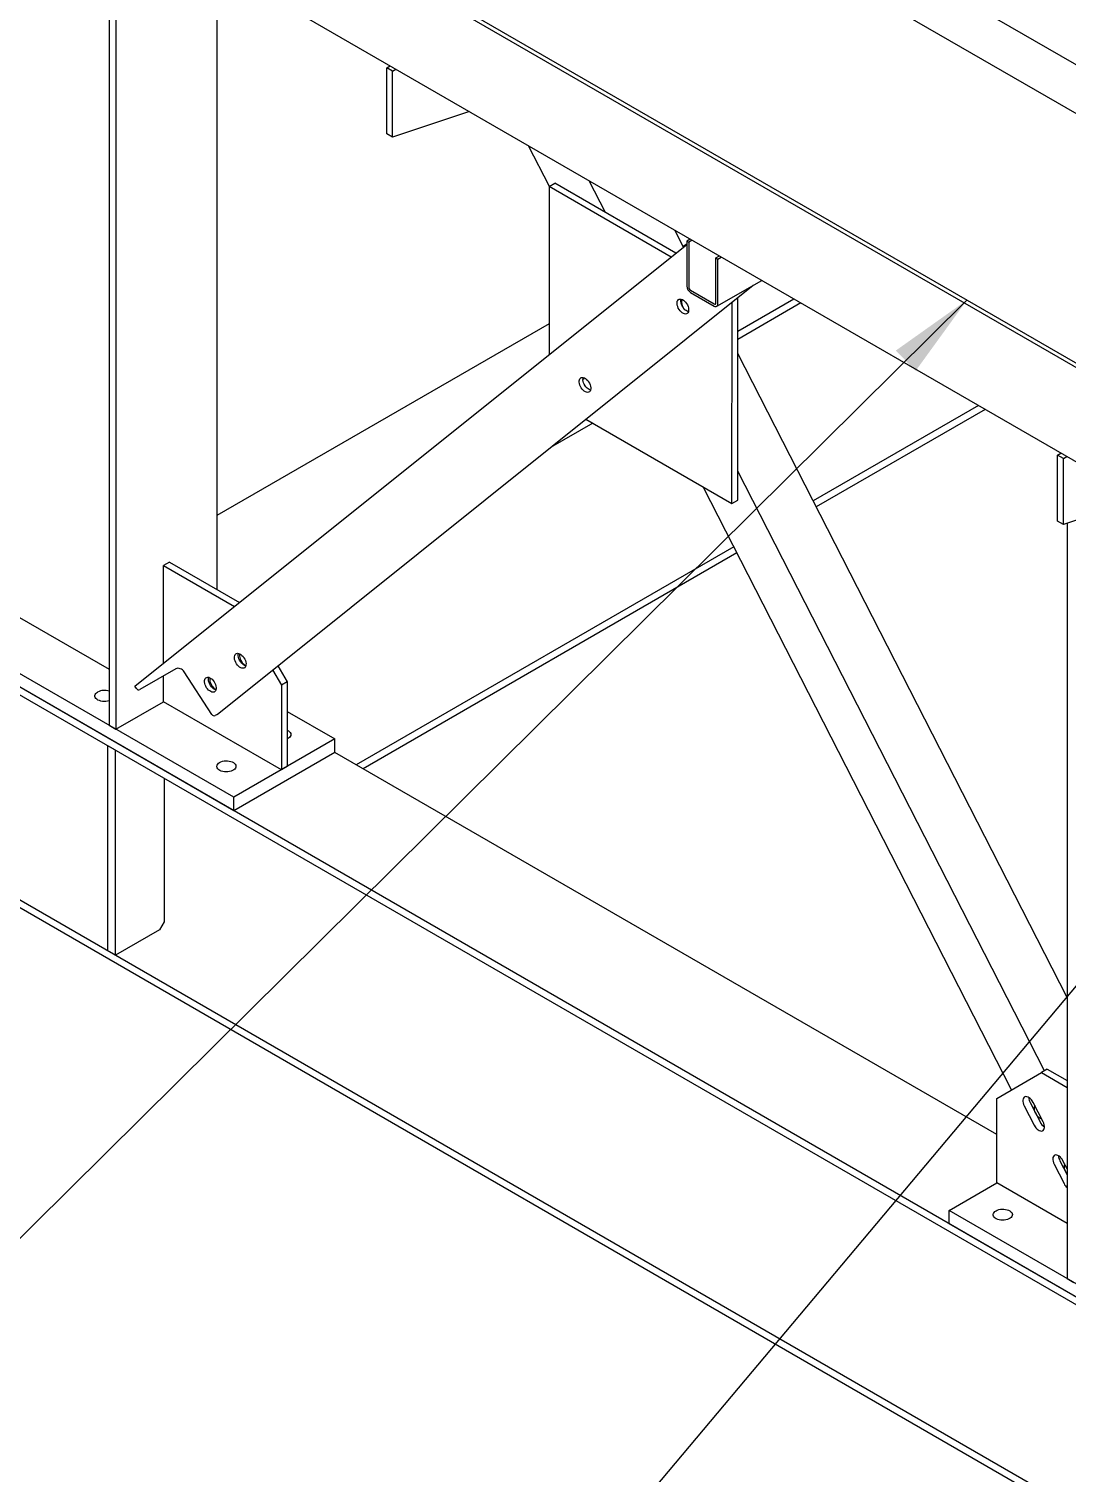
# Model space of a CAD drawing. Header units: millimetres. Extents: x 1293 to 41893, y 1011 to 26911.
# Drawn here: x 33650 to 34854, y 11102 to 12776 of the extents above; entities that cross this region are included whole.
import ezdxf

# ---------------------------------------------------------------- set-up
doc = ezdxf.new("R2010")
doc.units = ezdxf.units.MM
doc.header["$LTSCALE"] = 50
doc.layers.add('CAPA_1', color=7, linetype='Continuous')
doc.layers.add('PASILLOS', color=2, linetype='Continuous')
doc.dimstyles.new('SLDDIMSTYLE4', dxfattribs={"dimtxt": 0.18, "dimasz": 100, "dimexe": 0, "dimexo": 0.0625, "dimgap": 0, "dimtad": 0, "dimtih": 1, "dimtoh": 1, "dimdec": 0, "dimrnd": 1e-09, "dimzin": 0, "dimdsep": 46, "dimtxsty": 'Standard', "dimsah": 1, "dimcen": 0.09, "dimadec": 0, "dimazin": 0, "dimtfac": 100, "dimtdec": 0, "dimtofl": 0, "dimtmove": 0, "dimatfit": 3, "dimfxl": 1, "dimfrac": 2, "dimtolj": 1, "dimtzin": 0, "dimarcsym": 0})

msp = doc.modelspace()

# ---------------------------------------------------------------- linework, layer by layer
at = {"color": 7, "linetype": 'Continuous', "lineweight": 25}
for p, q in [((35748.2901012, 10795.6161414), (31549.3328066, 13219.6225911)), ((35743.9927137, 10788.9713103), (31549.3328066, 13210.496931)), ((35632.0653027, 10615.9036636), (31651.8632899, 12913.6253772)), ((35627.7679152, 10609.2588324), (31651.8632899, 12904.4997171)), ((33867.9670548, 12843.3605436), (33867.9670548, 12125.9712754)), ((33742.9618896, 12827.4893229), (33742.9618896, 11968.8225791)), ((33750.864515, 12827.6569964), (33750.864515, 11964.2604905)), ((34253.404941, 12593.5064186), (34229.3486374, 12640.5290171)), ((34253.050479, 12593.3017921), (34252.9774647, 12398.2523676)), ((34253.050479, 12593.3017921), (34259.7856711, 12597.1899357)), ((34394.5637815, 12511.5372774), (34253.050479, 12593.3017921)), ((34400.2098048, 12516.0547283), (34259.7856711, 12597.1899357)), ((34318.3895325, 12563.3293996), (34299.6604968, 12599.9388446)), ((34408.8377498, 12522.9580506), (34398.7070023, 12542.7605141)), ((33772.9170027, 12014.1502361), (34412.8324277, 12526.1542402)), ((34412.8324277, 12526.3974008), (34408.3901661, 12523.8329377)), ((33868.0891327, 11981.4448958), (34489.8285849, 12478.9060862)), ((34465.0908148, 12225.8254238), (34465.1781693, 12459.1829932)), ((34471.8260069, 12229.7135674), (34471.9139234, 12464.5723507)), ((34544.9485721, 12458.3370528), (34471.8958025, 12416.1645866)), ((34537.0446622, 12462.8998829), (34471.8992193, 12425.2922192)), ((34252.9908923, 12434.1228466), (33867.9670548, 12211.8533163)), ((34853.7333048, 11653.3254843), (34471.8896434, 12399.711191)), ((34750.8094979, 12339.49607), (34559.264895, 12228.9197244)), ((34295.8061589, 12323.6358592), (34295.6690213, 12323.5566914)), ((34295.7839819, 12323.6486728), (34465.0908148, 12225.8254238)), ((34758.7134078, 12334.9332399), (34562.8690589, 12221.8747039)), ((34303.7066538, 12319.0710578), (34254.7145068, 12290.7884933)), ((34827.4768137, 11568.2219551), (34471.838611, 12263.3841328)), ((34789.2295752, 11546.135757), (34431.6105132, 12245.1698993)), ((34465.0908148, 12225.8254238), (34471.8260069, 12229.7135674)), ((34853.7333048, 12202.9935549), (34853.7333048, 11327.5878902)), ((33887.5355279, 11885.3619942), (33392.5607811, 12171.1048333)), ((34467.1335379, 12175.7334241), (34029.4682141, 11923.0746106)), ((33887.5355279, 11869.8068917), (33392.5607811, 12155.5497309)), ((33812.783381, 12157.8281322), (33806.0481889, 12153.9399886)), ((33812.783381, 12157.8281322), (33893.9365341, 12110.9794141)), ((34470.7377019, 12168.6884035), (34037.372124, 11918.5117806)), ((33806.0481889, 12040.6588954), (33806.0481889, 12153.9399886)), ((33806.0481889, 12153.9399886), (33888.2909054, 12106.4622789)), ((33598.7389763, 12116.9867724), (33742.9618896, 12033.7286568)), ((33938.6121507, 12037.8712081), (33949.4543939, 12019.0918921)), ((33820.1366341, 12034.1056289), (33778.6029495, 12010.1287432)), ((33806.0481889, 11996.1173474), (33806.0481889, 12025.9725426)), ((33861.8785632, 11981.5115705), (33830.0503976, 12030.6988226)), ((33932.4696394, 12032.9565112), (33942.7192018, 12015.2037485)), ((33774.6374441, 12011.4914657), (33772.9170027, 12014.1502361)), ((33949.4543939, 12019.0918921), (33942.7192018, 12015.2037485)), ((33942.7192018, 12015.2037485), (33942.7192018, 11917.218851)), ((33949.4543939, 12019.0918921), (33949.4543939, 11921.1069947)), ((33750.864515, 11964.2604905), (33806.0481889, 11996.1173474)), ((33942.7192018, 11917.218851), (33806.0481889, 11996.1173474)), ((33868.0891327, 11981.4448958), (33865.8440686, 11980.1488479)), ((33949.4543939, 11984.8207083), (34004.6380677, 11952.9638515)), ((33742.9618896, 11968.8225791), (33750.864515, 11964.2604905)), ((33750.3440844, 11939.8801661), (33741.3638283, 11945.0643577)), ((33741.3638283, 11707.382392), (33741.3638283, 11945.0643577)), ((33750.3440844, 11702.1982005), (33750.3440844, 11939.8801661)), ((34004.6380677, 11952.9638515), (33887.5355279, 11885.3619942)), ((34004.6380677, 11937.408749), (33887.5355279, 11869.8068917)), ((34004.6380677, 11937.408749), (34004.6380677, 11952.9638515)), ((34772.2459658, 11494.2781418), (34004.6380677, 11937.408749)), ((33949.4543939, 11921.1069947), (33942.7192018, 11917.218851)), ((33806.5604878, 11907.4271273), (33806.5604878, 11740.8732803)), ((33887.5355279, 11869.8068917), (33887.5355279, 11885.3619942)), ((33806.5604878, 11740.8732803), (33801.1723341, 11731.5407244)), ((33801.1723341, 11731.5407244), (33750.3440844, 11702.1982005)), ((33750.3440844, 11702.1982005), (33741.3638283, 11707.382392)), ((34830.799357, 11570.1400185), (34824.0641649, 11566.2518749)), ((34830.799357, 11570.1400185), (34853.7333048, 11556.9005323)), ((34772.2459658, 11536.3281408), (34824.0641649, 11566.2518749)), ((34824.0641649, 11566.2518749), (34853.7333048, 11549.124245)), ((34772.2459658, 11438.3432433), (34772.2459658, 11536.3281408)), ((34804.032872, 11527.6947642), (34815.5717195, 11505.1399029)), ((34810.7680641, 11531.5829079), (34822.3069116, 11509.0280465)), ((34825.8943735, 11509.1742379), (34814.355526, 11531.7290993)), ((34838.6494145, 11460.0301801), (34850.188262, 11437.4753187)), ((34845.3846066, 11463.9183237), (34853.7333048, 11447.599213)), ((34853.7333048, 11454.7577778), (34848.9720685, 11464.0645152)), ((34717.0622919, 11406.4863865), (34772.2459658, 11438.3432433)), ((34853.7333048, 11391.3016038), (34772.2459658, 11438.3432433)), ((34717.0622919, 11390.931284), (34717.0622919, 11406.4863865)), ((35212.0370387, 11120.7435474), (34717.0622919, 11406.4863865)), ((35212.0370387, 11105.1884449), (34717.0622919, 11390.931284)), ((34853.7333048, 11327.5878902), (34861.6359302, 11323.0258016))]:
    msp.add_line(p, q, dxfattribs=at)
at = {"color": 7, "linetype": 'Continuous', "lineweight": 25, "flags": 128}
for points in [[(34413.3510619, 12446.2641947), (34412.4077188, 12445.742027), (34411.302281, 12445.546451), (34410.07723, 12445.6849827), (34408.7796437, 12446.1522984), (34407.4593876, 12446.9304393), (34406.1671985, 12447.989502), (34404.9527344, 12449.2887872), (34403.8626665, 12450.7783643), (34402.9388856, 12452.4009895), (34402.216892, 12454.0943063), (34401.7244315, 12455.7932414), (34401.4804291, 12457.4325058), (34401.4942616, 12458.9491034), (34401.7653976, 12460.2847523), (34402.2834173, 12461.3881241), (34403.0284136, 12462.216817), (34403.9717567, 12462.7389848), (34405.0771945, 12462.9345607), (34406.3022456, 12462.796029), (34407.5998319, 12462.3287134), (34408.920088, 12461.5505724), (34410.2122771, 12460.4915097), (34411.4267412, 12459.1922245), (34412.516809, 12457.7026474), (34413.4405899, 12456.0800222), (34414.1625836, 12454.3867055), (34414.6550441, 12452.6877703), (34414.8990465, 12451.0485059), (34414.8852139, 12449.5319083), (34414.614078, 12448.1962595), (34414.0960583, 12447.0928876), (34413.3510619, 12446.2641947)], [(34414.6346882, 12448.2613489), (34414.5673581, 12448.2770785), (34413.2697717, 12448.7443941), (34411.9495157, 12449.522535), (34410.6573265, 12450.5815977), (34409.4428625, 12451.880883), (34408.3527946, 12453.37046), (34407.4290137, 12454.9930852), (34406.70702, 12456.686402), (34406.2145595, 12458.3853372), (34405.9705571, 12460.0246015), (34405.9843897, 12461.5411992), (34406.2349154, 12462.8117586)], [(34407.2452244, 12462.4864566), (34406.8757277, 12461.633492), (34406.6023369, 12460.2996935), (34406.5862001, 12458.7844563), (34406.8279374, 12457.1460101), (34407.318259, 12455.4473193), (34408.0383222, 12453.7536638), (34408.9604553, 12452.1301297), (34409.9262744, 12450.7901667)], [(34299.7796384, 12355.394337), (34298.8362953, 12354.8721693), (34297.7308575, 12354.6765933), (34296.5058065, 12354.815125), (34295.2082202, 12355.2824407), (34293.8879641, 12356.0605816), (34292.595775, 12357.1196443), (34291.3813109, 12358.4189296), (34290.291243, 12359.9085066), (34289.3674621, 12361.5311318), (34288.6454685, 12363.2244486), (34288.153008, 12364.9233837), (34287.9090056, 12366.5626481), (34287.9228381, 12368.0792457), (34288.1939741, 12369.4148946), (34288.7119938, 12370.5182665), (34289.4569901, 12371.3469594), (34290.4003332, 12371.8691271), (34291.505771, 12372.064703), (34292.7308221, 12371.9261713), (34294.0284084, 12371.4588557), (34295.3486645, 12370.6807148), (34296.6408536, 12369.6216521), (34297.8553177, 12368.3223668), (34298.9453855, 12366.8327898), (34299.8691664, 12365.2101646), (34300.5911601, 12363.5168478), (34301.0836206, 12361.8179127), (34301.327623, 12360.1786483), (34301.3137904, 12358.6620506), (34301.0426545, 12357.3264018), (34300.5246348, 12356.2230299), (34299.7796384, 12355.394337)], [(34301.0632647, 12357.3914912), (34300.9959346, 12357.4072208), (34299.6983482, 12357.8745364), (34298.3780922, 12358.6526774), (34297.085903, 12359.7117401), (34295.8714389, 12361.0110253), (34294.7813711, 12362.5006024), (34293.8575902, 12364.1232276), (34293.1355965, 12365.8165443), (34292.643136, 12367.5154795), (34292.3991336, 12369.1547439), (34292.4129662, 12370.6713415), (34292.6634919, 12371.9419009)], [(33900.0990848, 12035.6051339), (33899.1557417, 12035.0829662), (33898.050304, 12034.8873902), (33896.8252529, 12035.0259219), (33895.5276666, 12035.4932376), (33894.2074105, 12036.2713785), (33892.9152214, 12037.3304412), (33891.7007573, 12038.6297265), (33890.6106894, 12040.1193035), (33889.6869085, 12041.7419287), (33888.9649149, 12043.4352455), (33888.4724544, 12045.1341806), (33888.228452, 12046.773445), (33888.2422845, 12048.2900426), (33888.5134205, 12049.6256915), (33889.0314402, 12050.7290634), (33889.7764365, 12051.5577562), (33890.7197796, 12052.079924), (33891.8252174, 12052.2754999), (33893.0502685, 12052.1369682), (33894.3478548, 12051.6696526), (33895.6681109, 12050.8915117), (33896.9603, 12049.832449), (33898.1747641, 12048.5331637), (33899.2648319, 12047.0435867), (33900.1886128, 12045.4209615), (33900.9106065, 12043.7276447), (33901.403067, 12042.0287095), (33901.6470694, 12040.3894452), (33901.6332369, 12038.8728475), (33901.3621009, 12037.5371987), (33900.8440812, 12036.4338268), (33900.0990848, 12035.6051339)], [(33901.3827111, 12037.6022881), (33901.315381, 12037.6180177), (33900.0177946, 12038.0853333), (33898.6975386, 12038.8634743), (33897.4053494, 12039.922537), (33896.1908854, 12041.2218222), (33895.1008175, 12042.7113993), (33894.1770366, 12044.3340245), (33893.455043, 12046.0273412), (33892.9625824, 12047.7262764), (33892.71858, 12049.3655408), (33892.7324126, 12050.8821384), (33892.9829383, 12052.1526978)], [(33894.4267658, 12051.5348718), (33894.2718365, 12050.6114062), (33894.2580048, 12049.0948081), (33894.5020081, 12047.4555434), (33894.9944694, 12045.7566082), (33895.7164638, 12044.0632915), (33896.6402453, 12042.4406667), (33897.7303137, 12040.9510902), (33898.9447781, 12039.6518056), (33900.2369674, 12038.5927438), (33901.3851548, 12037.8990289)], [(33830.0503976, 12030.6988226), (33829.1034483, 12031.9333156), (33827.9771983, 12032.9958517), (33826.7149288, 12033.8455982), (33825.3651481, 12034.4499), (33823.9797276, 12034.785534), (33822.6119081, 12034.8396019), (33821.3142542, 12034.6100261), (33820.1366341, 12034.1056289)], [(33865.482515, 12007.9080013), (33864.5391718, 12007.3858336), (33863.4337341, 12007.1902576), (33862.208683, 12007.3287893), (33860.9110967, 12007.796105), (33859.5908406, 12008.5742459), (33858.2986515, 12009.6333086), (33857.0841874, 12010.9325939), (33855.9941196, 12012.4221709), (33855.0703386, 12014.0447961), (33854.348345, 12015.7381129), (33853.8558845, 12017.437048), (33853.6118821, 12019.0763124), (33853.6257146, 12020.59291), (33853.8968506, 12021.9285589), (33854.4148703, 12023.0319307), (33855.1598666, 12023.8606236), (33856.1032098, 12024.3827914), (33857.2086475, 12024.5783673), (33858.4336986, 12024.4398356), (33859.7312849, 12023.97252), (33861.051541, 12023.194379), (33862.3437301, 12022.1353163), (33863.5581942, 12020.8360311), (33864.648262, 12019.346454), (33865.572043, 12017.7238289), (33866.2940366, 12016.0305121), (33866.7864971, 12014.3315769), (33867.0304995, 12012.6923125), (33867.016667, 12011.1757149), (33866.745531, 12009.8400661), (33866.2275113, 12008.7366942), (33865.482515, 12007.9080013)], [(33866.7661412, 12009.9051555), (33866.6988111, 12009.9208851), (33865.4012248, 12010.3882007), (33864.0809687, 12011.1663417), (33862.7887796, 12012.2254043), (33861.5743155, 12013.5246896), (33860.4842476, 12015.0142666), (33859.5604667, 12016.6368918), (33858.8384731, 12018.3302086), (33858.3460126, 12020.0291438), (33858.1020101, 12021.6684081), (33858.1158427, 12023.1850058), (33858.3663685, 12024.4555652)], [(33859.831798, 12023.923825), (33859.655294, 12022.9142314), (33859.6414623, 12021.3976332), (33859.8854655, 12019.7583685), (33860.3779269, 12018.0594333), (33861.0999212, 12016.3661166), (33862.0237028, 12014.7434918), (33863.1137711, 12013.2539153), (33864.3282356, 12011.9546308), (33865.6204249, 12010.895569), (33866.8401633, 12010.166126)], [(33742.9618896, 11997.2611753), (33741.1605234, 11996.7896392), (33739.2286754, 11996.5086253), (33737.2409544, 11996.4312597), (33735.2612475, 11996.5600292), (33733.3531841, 11996.8907948), (33731.5780909, 11997.4129257), (33729.9930209, 11998.10964), (33728.6489196, 11998.9585447), (33727.5889874, 11999.9323555), (33726.8472914, 12000.9997731), (33726.4476704, 12002.1264899), (33726.4029686, 12003.2762924), (33726.7146226, 12004.4122248), (33727.3726156, 12005.4977775), (33728.3557993, 12006.4980598), (33729.6325733, 12007.3809219)], [(33949.4543939, 11962.9695016), (33950.7536113, 11962.2703937), (33951.9604866, 11961.3553523), (33952.8649417, 11960.3306128), (33953.4379068, 11959.2291113), (33953.6609662, 11958.0862508), (33953.5269506, 11956.9387639), (33953.0401674, 11955.8235317), (33952.2162623, 11954.7763988), (33951.0817161, 11953.8310208), (33949.6729942, 11953.0177829), (33949.4543939, 11952.9151148)], [(33871.0539295, 11925.7401107), (33872.5832572, 11926.4771766), (33874.3159847, 11927.0447565), (33876.1964208, 11927.4246078), (33878.1641268, 11927.6045218), (33880.1558588, 11927.578716), (33882.1076011, 11927.3480197), (33883.956623, 11926.9198477), (33885.6434955, 11926.3079619), (33887.114001, 11925.5320287), (33888.3208763, 11924.6169873), (33889.2253314, 11923.5922478), (33889.7982965, 11922.4907462), (33890.0213559, 11921.3478858), (33889.8873403, 11920.2003989), (33889.4005571, 11919.0851667), (33888.576652, 11918.0380338), (33887.4421058, 11917.0926558), (33886.0333839, 11916.2794179), (33884.3957637, 11915.6244584), (33882.5818797, 11915.148828), (33880.6500316, 11914.8678141), (33878.6623106, 11914.7904485), (33876.6826037, 11914.919218), (33874.7745403, 11915.2499837), (33872.9994472, 11915.7721145), (33871.4143772, 11916.4688288), (33870.0702758, 11917.3177335), (33869.0103436, 11918.2915443), (33868.2686477, 11919.3589619), (33867.8690267, 11920.4856787), (33867.8243248, 11921.6354812), (33868.1359788, 11922.7714136), (33868.7939719, 11923.8569663), (33869.7771555, 11924.8572486), (33871.0539295, 11925.7401107)], [(34814.355526, 11531.7290993), (34813.4121835, 11533.3404282), (34812.3067462, 11534.812316), (34811.0816955, 11536.0881989), (34809.7841093, 11537.1190454), (34808.4638532, 11537.8652407), (34807.1716639, 11538.2981089), (34805.9571995, 11538.4010152), (34804.8671312, 11538.1700048), (34803.9433496, 11537.6139554), (34803.2213553, 11536.7542357), (34802.7288939, 11535.6238842), (34802.4848907, 11534.2663397), (34802.4987223, 11532.7337719), (34802.7698574, 11531.0850764), (34803.2878764, 11529.3836117), (34804.032872, 11527.6947642)], [(34815.5717195, 11505.1399029), (34816.515062, 11503.528574), (34817.6204993, 11502.0566862), (34818.84555, 11500.7808033), (34820.1431362, 11499.7499568), (34821.4633922, 11499.0037615), (34822.7555816, 11498.5708933), (34823.970046, 11498.467987), (34825.0601143, 11498.6989974), (34825.9838959, 11499.2550467), (34826.7058902, 11500.1147664), (34827.1983516, 11501.2451179), (34827.4423548, 11502.6026625), (34827.4285232, 11504.1352303), (34827.1573881, 11505.7839258), (34826.6393691, 11507.4853904), (34825.8943735, 11509.1742379)], [(34848.9720685, 11464.0645152), (34848.028726, 11465.675844), (34846.9232888, 11467.1477318), (34845.698238, 11468.4236147), (34844.4006519, 11469.4544613), (34843.0803958, 11470.2006566), (34841.7882065, 11470.6335248), (34840.5737421, 11470.736431), (34839.4836737, 11470.5054206), (34838.5598922, 11469.9493713), (34837.8378978, 11469.0896516), (34837.3454365, 11467.9593001), (34837.1014332, 11466.6017556), (34837.1152649, 11465.0691877), (34837.3864, 11463.4204922), (34837.9044189, 11461.7190276), (34838.6494145, 11460.0301801)], [(34851.7269592, 11451.5209951), (34852.6703018, 11449.9096662), (34853.7333048, 11448.4880328)], [(34771.2913716, 11406.0440974), (34772.8206993, 11406.7811633), (34774.5534268, 11407.3487432), (34776.433863, 11407.7285945), (34778.4015689, 11407.9085085), (34780.393301, 11407.8827027), (34782.3450433, 11407.6520064), (34784.1940652, 11407.2238344), (34785.8809376, 11406.6119486), (34787.3514431, 11405.8360154), (34788.5583184, 11404.920974), (34789.4627735, 11403.8962345), (34790.0357386, 11402.7947329), (34790.258798, 11401.6518725), (34790.1247824, 11400.5043856), (34789.6379992, 11399.3891534), (34788.8140941, 11398.3420205), (34787.6795479, 11397.3966425), (34786.270826, 11396.5834046), (34784.6332058, 11395.9284451), (34782.8193218, 11395.4528147), (34780.8874737, 11395.1718008), (34778.8997527, 11395.0944352), (34776.9200458, 11395.2232047), (34775.0119824, 11395.5539704), (34773.2368893, 11396.0761012), (34771.6518193, 11396.7728155), (34770.3077179, 11397.6217203), (34769.2477857, 11398.595531), (34768.5060898, 11399.6629486), (34768.1064688, 11400.7896654), (34768.0617669, 11401.9394679), (34768.3734209, 11403.0754003), (34769.031414, 11404.160953), (34770.0145977, 11405.1612353), (34771.2913716, 11406.0440974)]]:
    msp.add_lwpolyline(points, dxfattribs=at)
at = {"color": 7, "linetype": 'Continuous', "lineweight": 25}
for centre, radius, start, end in [((34298.8046826, 12369.2357659), 6.0363352, 155.2827171995, 175.0043328659), ((33737.5611922, 11991.8195129), 17.4648346, 71.9870062474, 116.9990793421), ((33777.3626317, 12012.9705806), 3.1007141, 208.4912108232, 293.5788274871), ((33864.6037508, 11982.9906853), 3.1007141, 208.4912108233, 293.578827487), ((34822.3487226, 11537.8316616), 13.1589732, 181.4900556244, 208.3506492057), ((34825.6343498, 11524.5450051), 10.0688073, 159.3375648776, 212.1596424921), ((34828.2349908, 11524.1004875), 12.1619271, 203.8361498093, 250.1819088039), ((34834.7121172, 11514.950684), 13.7465182, 205.5212851227, 238.1996503998), ((34856.9652651, 11470.1670774), 13.1589732, 181.4900555902, 208.3506492081), ((34860.2508923, 11456.8804209), 10.0688073, 159.3375648777, 212.159642492), ((34863.7406811, 11444.2534996), 15.1529469, 206.5717184603, 228.6677498375)]:
    msp.add_arc(centre, radius, start, end, dxfattribs=at)
at = {"layer": 'PASILLOS', "linetype": 'Continuous', "lineweight": 25}
for p, q in [((35189.0231554, 12546.7449311), (33807.5060116, 13344.2778023)), ((33783.0907845, 13301.9882445), (35187.7608802, 12491.0894587)), ((33806.2437364, 12999.4816065), (35189.0231554, 12201.2200394)), ((33806.2437364, 12994.297415), (35189.0231554, 12196.0358478)), ((33860.4052549, 12853.5154982), (35189.0231554, 12086.5207102)), ((34064.847503, 12730.9378868), (34068.7932078, 12733.2156937)), ((34071.5826951, 12727.0497432), (34064.847503, 12730.9378868)), ((34064.847503, 12654.4688398), (34064.847503, 12730.9378868)), ((34071.5826951, 12727.0497432), (34075.5283999, 12729.32755)), ((34071.5826951, 12650.5806961), (34071.5826951, 12727.0497432)), ((34160.7196157, 12680.147708), (34071.5826951, 12650.5806961)), ((34071.5826951, 12650.5806961), (34064.847503, 12654.4688398)), ((34416.7781325, 12532.3282727), (34412.8324277, 12530.0504658)), ((34412.8324277, 12530.0504658), (34412.8324277, 12477.9927228)), ((34412.8324277, 12530.0504658), (34414.9876892, 12528.8062598)), ((34418.933394, 12531.0840667), (34414.9876892, 12528.8062598)), ((34414.9876892, 12528.8062598), (34414.9876892, 12476.7485169)), ((34446.5981907, 12510.5579057), (34450.5438955, 12512.8357126)), ((34446.5981907, 12510.5579057), (34448.7534522, 12509.3136997)), ((34446.5981907, 12458.5001628), (34446.5981907, 12510.5579057)), ((34448.7534522, 12509.3136997), (34452.699157, 12511.5915066)), ((34448.7534522, 12457.2559568), (34448.7534522, 12509.3136997)), ((34417.1429507, 12473.0154945), (34444.4429293, 12457.2555523)), ((34447.4906816, 12454.4649349), (34499.5733428, 12484.5316152)), ((34417.1429507, 12470.5266781), (34444.4429293, 12454.7667359)), ((34842.6649623, 12281.9134253), (34846.6106671, 12284.1912322)), ((34842.6649623, 12205.4443782), (34842.6649623, 12281.9134253)), ((34849.4001544, 12278.0252817), (34842.6649623, 12281.9134253)), ((34849.4001544, 12278.0252817), (34853.3458592, 12280.3030885)), ((34849.4001544, 12201.5562346), (34849.4001544, 12278.0252817)), ((34938.537075, 12231.1232465), (34849.4001544, 12201.5562346)), ((34849.4001544, 12201.5562346), (34842.6649623, 12205.4443782))]:
    msp.add_line(p, q, dxfattribs=at)
for centre, radius, start, end in [((34422.1911051, 12478.4185946), 9.3683621, 182.6054784856, 237.39452166), ((34419.6670279, 12476.9614528), 4.6841811, 182.6054784854, 237.3945216601), ((34445.2842761, 12458.2870247), 1.3310896, 230.7967147645, 9.2140369906), ((34446.1256229, 12456.8296806), 2.6621793, 230.7967147644, 9.2140369904)]:
    msp.add_arc(centre, radius, start, end, dxfattribs=at)

# ---------------------------------------------------------------- leaders
at = {"layer": 'CAPA_1'}
for points in [[(34737.6505345, 12461.791907), (33131.9319156, 10871.7216069)], [(35528.3588763, 12457.1302957), (33686.6173348, 10266.0076082)]]:
    msp.add_leader(points, dimstyle='SLDDIMSTYLE4', dxfattribs=at)

doc.saveas('drawing.dxf')
